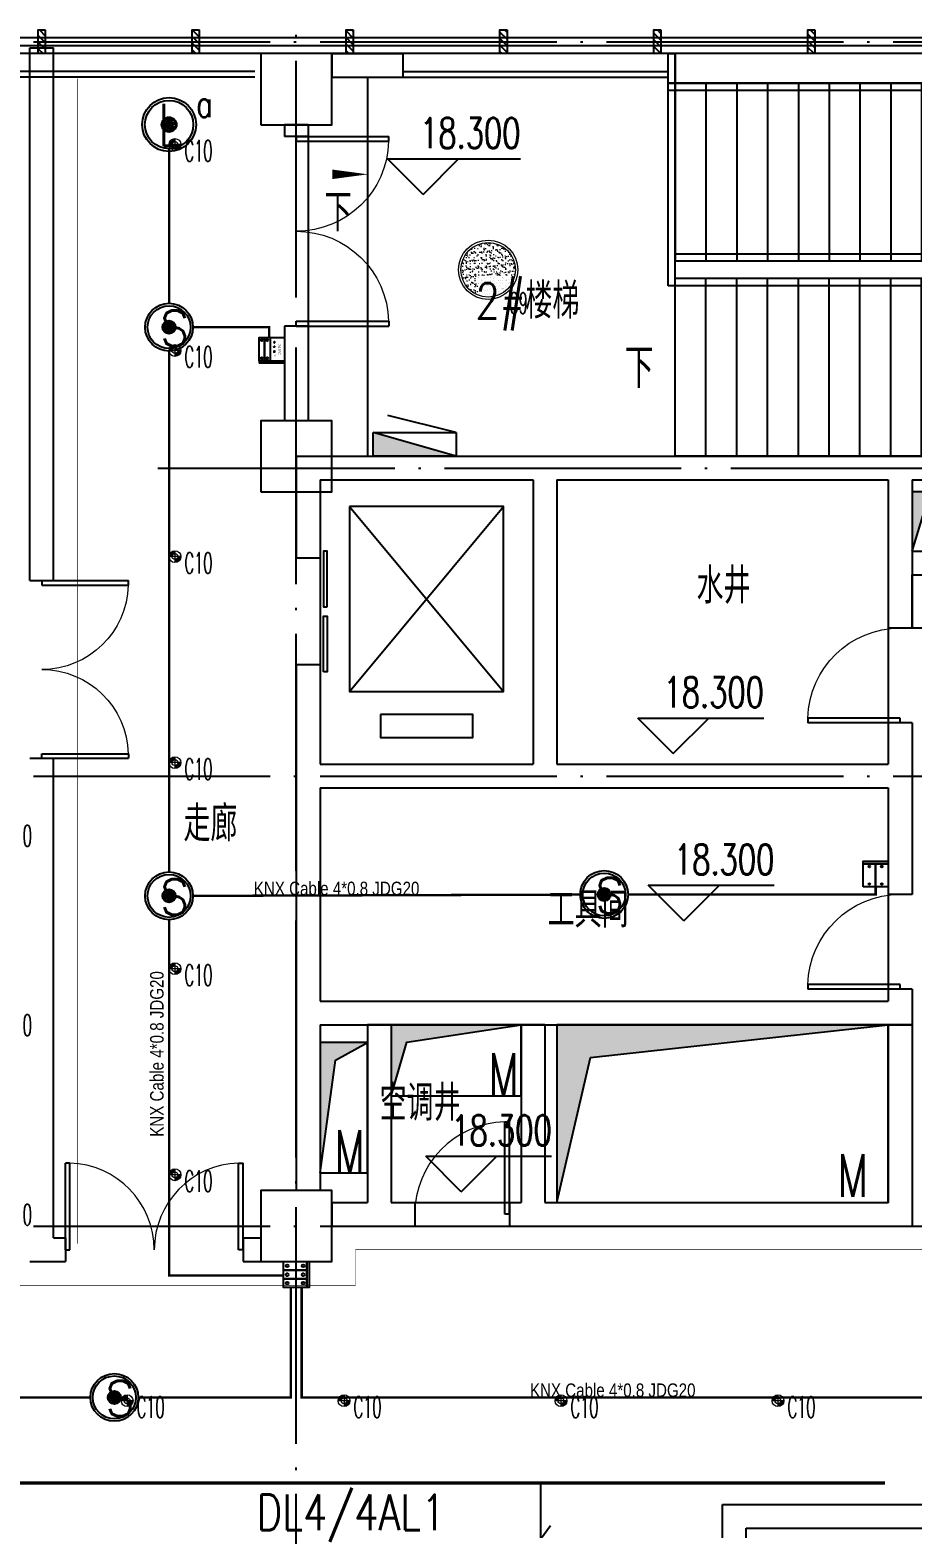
# Model space of a CAD drawing. Extents: x -621157 to 1764546, y -106808 to 741893.
# Drawn here: x 425674 to 433124, y 327450 to 340100 of the extents above; entities that cross this region are included whole.
import ezdxf
from ezdxf.enums import TextEntityAlignment as Align

# ---------------------------------------------------------------- set-up
doc = ezdxf.new("R2010")
doc.units = 0
doc.header["$LTSCALE"] = 1000
doc.header["$MEASUREMENT"] = 0
doc.linetypes.add('XREF-A-101-平面图_t3$0$DOTE', pattern=[2.42, 2, -0.2, 0.02, -0.2])
for name, color, linetype in [('0-底图', 7, 'Continuous'), ('abb-light', 7, 'Continuous'), ('KNX line', 3, 'Continuous'), ('L_ELEM', 40, 'Continuous'), ('OPPLE数据总线', 4, 'Continuous'), ('OPPLE智控', 6, 'Continuous'), ('push-button(abb)', 1, 'Continuous'), ('SIG_TEXT', 2, 'Continuous'), ('WIRE-控制', 6, 'Continuous'), ('WIRE-照明', 4, 'Continuous'), ('XREF-A-101-平面图_t3$0$A-COLUMN', 8, 'Continuous'), ('XREF-A-101-平面图_t3$0$A-CURTWALL', 8, 'Continuous'), ('XREF-A-101-平面图_t3$0$A-DIM_ELEV', 8, 'Continuous'), ('XREF-A-101-平面图_t3$0$A-DOTE', 8, 'Continuous'), ('XREF-A-101-平面图_t3$0$A-GROUND', 8, 'Continuous'), ('XREF-A-101-平面图_t3$0$A-LEAD-AROW', 8, 'Continuous'), ('XREF-A-101-平面图_t3$0$A-PUB_HATCH', 8, 'Continuous'), ('XREF-A-101-平面图_t3$0$A-RAIL', 8, 'Continuous'), ('XREF-A-101-平面图_t3$0$A-ROOM-CH', 8, 'Continuous'), ('XREF-A-101-平面图_t3$0$A-STAIR', 8, 'Continuous'), ('XREF-A-101-平面图_t3$0$A-WALL', 8, 'Continuous'), ('XREF-A-101-平面图_t3$0$A-WALL-FILL', 8, 'Continuous'), ('XREF-A-101-平面图_t3$0$A-WINDOW', 8, 'Continuous'), ('XREF-A-101-平面图_t3$0$DIM_SYMB', 8, 'Continuous'), ('XREF-A-101-平面图_t3$0$EQUIP_消火栓', 8, 'Continuous'), ('XREF-A-101-平面图_t3$0$HANDRAIL', 8, 'Continuous'), ('XREF-A-101-平面图_t3$0$I-WALL-GYPSUM', 8, 'Continuous'), ('XREF-A-101-平面图_t3$0$LVTRY', 8, 'Continuous'), ('XREF-A-101-平面图_t3$0$M-HOLE', 8, 'Continuous'), ('XREF-A-101-平面图_t3$0$PUB_TEXT', 8, 'Continuous'), ('XREF-A-101-平面图_t3$0$STAIR', 8, 'Continuous'), ('控制系统', 6, 'Continuous')]:
    doc.layers.add(name, color=color, linetype=linetype)
doc.layers.add('LIGHT-INF', color=6, linetype='Continuous', lineweight=0)
doc.styles.add('_TEL_DIM', font='SIMPLEX', dxfattribs={"width": 0.8, "height": 3.5, "bigfont": 'HZTXT'})
doc.styles.add('arch_dim', font='arial.ttf', dxfattribs={"width": 0.8})
doc.styles.add('DIM_FONT', font='ROMANS', dxfattribs={"width": 0.8, "bigfont": 'HZDXC'})
doc.styles.add('INF DIM', font='SIMPLEX.SHX', dxfattribs={"width": 0.7, "bigfont": 'hztxt.shx'})
doc.styles.add('SC-25', font='simfang.ttf', dxfattribs={"height": 90})
doc.styles.get("Standard").update_dxf_attribs({"font": 'romans.shx', "bigfont": 'HZDXC.SHX'})
doc.styles.add('XREF-A-101-平面图_t3$0$-HZDXCROMANS', font='ROMANS.shx', dxfattribs={"bigfont": 'HZDXC.shx'})
doc.styles.add('XREF-A-101-平面图_t3$0$_TCH_DIM', font='SIMPLEX', dxfattribs={"bigfont": 'GBCBIG'})
doc.styles.add('XREF-A-101-平面图_t3$0$A-STANDARD', font='SIMPLEX', dxfattribs={"bigfont": 'GBCBIG'})
doc.styles.add('XREF-A-101-平面图_t3$0$hzdxcROMANS', font='ROMANS', dxfattribs={"width": 0.8, "bigfont": 'HZDXC'})
doc.linetypes.add('Ground', pattern='A,0.75,-0.125,[135,sr.shx,S=0.1,R=0,X=-0.15,Y=0],0.125,-0.125', length=1.125)
doc.linetypes.add('LED', pattern='A,6,-3.5,["LED",Standard,S=2.54,R=0,X=-2.54,Y=-1.27],-4.8', length=14.3)

# ---------------------------------------------------------------- blocks, each defined once
blk = doc.blocks.new('XREF-A-101-平面图_t3$0$柱网4F')
at = {"layer": 'XREF-A-101-平面图_t3$0$A-COLUMN'}
for points in [[(56700, -700), (57300, -700), (57300, -100), (56700, -100)], [(56700, -3800), (57300, -3800), (57300, -3200), (56700, -3200)], [(56700, -10300), (57300, -10300), (57300, -9700), (56700, -9700)]]:
    blk.add_lwpolyline(points, close=True, dxfattribs=at)
blk = doc.blocks.new('XREF-A-101-平面图_t3$0$G$C869EB286')
at = {"layer": 'XREF-A-101-平面图_t3$0$A-WINDOW'}
h = blk.add_hatch(dxfattribs=at)
h.set_pattern_fill('ANSI31', color=256, scale=25)
h.set_pattern_definition([(45, (-143.957, -89940), (-28.0633, 28.0633), [])])
h.paths.add_polyline_path([(0, 60), (200, 60), (200, 0), (0, 0)])
blk.add_lwpolyline([(0, 60), (200, 60), (200, 0), (0, 0)], close=True, dxfattribs=at)
blk = doc.blocks.new('XREF-A-101-平面图_t3$0$G$C4CF66747')
at = {"layer": 'XREF-A-101-平面图_t3$0$DIM_SYMB'}
blk.add_lwpolyline([(-6430, -2750, 0, 0, 0), (-1244, -2750, 0, 0, 0), (-1244, -1100, 0, 0, 0), (-5870, -1100, 80, 0, 0), (-6170, -1100, 0, 0, 0)], format="xyseb", dxfattribs=at)
at = {"layer": 'XREF-A-101-平面图_t3$0$HANDRAIL'}
for p, q in [((-2340, -350), (-6360, -350)), ((-6360, -410), (-6360, -350)), ((-2340, -410), (-2340, -350)), ((-2340, -410), (-6360, -410))]:
    blk.add_line(p, q, dxfattribs=at)
for points in [[(-6360, -100), (-6300, -100), (-6300, -350), (-6360, -350)], [(-2400, -100), (-2340, -100), (-2340, -350), (-2400, -350)]]:
    blk.add_lwpolyline(points, close=True, dxfattribs=at)
at = {"layer": 'XREF-A-101-平面图_t3$0$STAIR'}
for p, q in [((-6360, -2060), (-6360, -350)), ((-6360, -350), (-6300, -350)), ((-6300, -350), (-2400, -350)), ((-6300, -350), (-6300, -1850)), ((-6300, -2000), (-6300, -350)), ((-6040, -350), (-6040, -1850)), ((-5780, -350), (-5780, -1850)), ((-5520, -350), (-5520, -1850)), ((-5260, -350), (-5260, -1850)), ((-5000, -350), (-5000, -1850)), ((-4740, -350), (-4740, -1850)), ((-4480, -350), (-4480, -1850)), ((-4220, -350), (-4220, -1850)), ((-3960, -350), (-3960, -1850)), ((-3700, -350), (-3700, -1850)), ((-3440, -350), (-3440, -1850)), ((-3180, -350), (-3180, -1850)), ((-2920, -350), (-2920, -1850)), ((-2660, -350), (-2660, -1850)), ((-2400, -350), (-2400, -1850)), ((-6300, -1790), (-2340, -1790)), ((-6300, -1790), (-6300, -1850)), ((-6300, -2000), (-6300, -1850)), ((-6300, -1850), (-2400, -1850)), ((-6300, -1850), (-2400, -1850)), ((-2400, -1850), (-2400, -2000)), ((-2340, -1790), (-2340, -2060)), ((-2400, -2000), (-6300, -2000)), ((-6300, -3500), (-6300, -2000)), ((-2400, -2000), (-6300, -2000)), ((-6040, -3500), (-6040, -2000)), ((-5780, -3500), (-5780, -2000)), ((-5520, -3500), (-5520, -2000)), ((-5260, -3500), (-5260, -2000)), ((-5000, -3500), (-5000, -2000)), ((-4740, -3500), (-4740, -2000)), ((-4480, -3500), (-4480, -2000)), ((-4220, -3500), (-4220, -2000)), ((-3960, -3500), (-3960, -2000)), ((-3700, -3500), (-3700, -2000)), ((-3440, -3500), (-3440, -2000)), ((-3180, -3500), (-3180, -2000)), ((-2920, -3500), (-2920, -2000)), ((-2660, -3500), (-2660, -2000)), ((-2400, -3500), (-2400, -2000)), ((-2340, -2060), (-6360, -2060)), ((-2400, -3500), (-6300, -3500))]:
    blk.add_line(p, q, dxfattribs=at)
blk.add_lwpolyline([(-6300, -350), (-6300, -100)], dxfattribs=at)
at = {"layer": 'XREF-A-101-平面图_t3$0$PUB_TEXT', "style": 'XREF-A-101-平面图_t3$0$_TCH_DIM'}
blk.add_text('下', height=338, dxfattribs=at).set_placement((-6725, -2925))
blk = doc.blocks.new('XREF-A-101-平面图_t3$0$ROOM')
at = {"layer": 'XREF-A-101-平面图_t3$0$A-ROOM-CH', "style": 'XREF-A-101-平面图_t3$0$-HZDXCROMANS', "width": 0.6}
for tag, p in [('中文房间名称', (0, -1000)), ('英文房间名称', (0, -1500))]:
    blk.add_attdef(tag, text='', height=300, dxfattribs=at).set_placement(p, align=Align.CENTER)
blk = doc.blocks.new('XREF-A-101-平面图_t3$0$$TWTSYS$00000508')
for p, q in [((-0.5, 0.5), (0.324, 1.224)), ((-0.5, 0.5), (-0.5, -0.5)), ((-0.5, -0.5), (0.5, 0.5)), ((0.5, 0.5), (-0.5, 0.5)), ((0.5, -0.5), (0.5, 0.5)), ((-0.5, -0.5), (0.5, -0.5))]:
    blk.add_line(p, q)
blk.add_solid([(0.5, -0.5), (0.5, 0.5), (-0.5, -0.5)])
blk = doc.blocks.new('XREF-A-101-平面图_t3$0$G$C156FCA62')
at = {"layer": 'XREF-A-101-平面图_t3$0$EQUIP_消火栓', "xscale": -700, "yscale": 200, "zscale": 700}
blk.add_blockref('XREF-A-101-平面图_t3$0$$TWTSYS$00000508', (58000, 336600), dxfattribs=at)
blk = doc.blocks.new('XREF-A-101-平面图_t3$0$轴网(3)')
at = {"layer": 'XREF-A-101-平面图_t3$0$A-DOTE', "linetype": 'XREF-A-101-平面图_t3$0$DOTE'}
for p, q in [((57000, -3300), (57000, 43300)), ((-3300, 40000), (69800, 40000)), ((55830.8, 36400), (69800, 36400)), ((-3300, 33800), (69800, 33800)), ((-3300, 30000), (69800, 30000))]:
    blk.add_line(p, q, dxfattribs=at)
blk = doc.blocks.new('XREF-A-101-平面图_t3$0$G$CFDD5568B')
at = {"layer": 'XREF-A-101-平面图_t3$0$LVTRY'}
blk.add_lwpolyline([(62100, -4400), (63500, -4400), (63500, -4850), (62100, -4850)], close=True, dxfattribs=at)
blk = doc.blocks.new('XREF-A-101-平面图_t3$0$G$C646F86AA')
at = {"layer": 'XREF-A-101-平面图_t3$0$EQUIP_消火栓', "xscale": -700, "yscale": 200, "zscale": 700}
blk.add_blockref('XREF-A-101-平面图_t3$0$$TWTSYS$00000508', (58000, 336600), dxfattribs=at)
blk = doc.blocks.new('XREF-A-101-平面图_t3$0$DOOR2DLIB$SYSLIB$00000107')
at = {"color": 0}
for p, q in [((0.45, 0.975), (0.5, 0.975)), ((0.45, 0), (0.45, 0.975)), ((0.5, 0), (0.5, 0.975)), ((0.5, 0), (0.45, 0))]:
    blk.add_line(p, q, dxfattribs=at)
at = {"color": 0, "lineweight": 13}
blk.add_arc((0.475, 0), 0.975, 91.4693, 180, dxfattribs=at)
blk = doc.blocks.new('*U25240')
at = {"color": 0}
blk.add_line((-450, 100), (450, 100), dxfattribs=at)
for points in [[(-40, 160), (-510, 160), (-510, 130), (-40, 130)], [(510, 130), (40, 130), (40, 160), (510, 160)]]:
    blk.add_lwpolyline(points, close=True, dxfattribs=at)
blk = doc.blocks.new('*U25239')
at = {"color": 0, "xscale": 0.001111111111111111, "yscale": 0.001111111111111111, "zscale": 0.001111111111111111}
blk.add_blockref('*U25240', (0, 0), dxfattribs=at)
blk = doc.blocks.new('XREF-A-101-平面图_t3$0$DOOR2DLIB$SYSLIB$00000108')
at = {"color": 0}
for p, q in [((-0.5, 0), (-0.5, 0.4875)), ((-0.475, 0.4875), (-0.5, 0.4875)), ((-0.475, 0), (-0.475, 0.4875)), ((0.475, 0), (0.475, 0.4875)), ((0.475, 0.4875), (0.5, 0.4875)), ((0.5, 0), (0.5, 0.4875)), ((-0.5, 0), (-0.475, 0)), ((0.5, 0), (0.475, 0))]:
    blk.add_line(p, q, dxfattribs=at)
at = {"color": 0, "lineweight": 13}
for centre, start, end in [((-0.4875, 0), 0, 88.53072), ((0.4875, 0), 91.46928, 180)]:
    blk.add_arc(centre, 0.4875, start, end, dxfattribs=at)
blk = doc.blocks.new('XREF-A-101-平面图_t3')
at = {"layer": 'XREF-A-101-平面图_t3$0$A-CURTWALL'}
for p, q in [((263900, 340033), (248400, 340033)), ((263900, 339967), (248400, 339967)), ((263900, 339900), (248400, 339900))]:
    blk.add_line(p, q, dxfattribs=at)
at = {"layer": 'XREF-A-101-平面图_t3$0$A-DIM_ELEV'}
for p, q in [((258071, 338712), (257771, 339012)), ((257771, 339012), (258892, 339012)), ((258071, 338712), (258371, 339012))]:
    blk.add_line(p, q, dxfattribs=at)
at = {"layer": 'XREF-A-101-平面图_t3$0$A-GROUND'}
blk.add_lwpolyline([(257600, 339700), (257600, 336500)], dxfattribs=at)
at = {"layer": 'XREF-A-101-平面图_t3$0$A-LEAD-AROW'}
blk.add_lwpolyline([(257104, 338881, 0, 0, 0), (257604, 338881, 0, 80, 0), (257304, 338881, 0, 0, 0)], format="xyseb", dxfattribs=at)
at = {"layer": 'XREF-A-101-平面图_t3$0$A-RAIL'}
for points in [[(256650, 339750), (247850, 339750)], [(256650, 339700), (247850, 339700)], [(257900, 339750), (260140, 339750)], [(257900, 339700), (260140, 339700)]]:
    blk.add_lwpolyline(points, dxfattribs=at)
at = {"layer": 'XREF-A-101-平面图_t3$0$A-WALL-FILL', "color": 171}
for p, q in [((257300, 339900), (257900, 339900)), ((257300, 339900), (257300, 339700)), ((257900, 339900), (257900, 339700)), ((257300, 339700), (257900, 339700)), ((256900, 339300), (256900, 339200)), ((257100, 339300), (256900, 339300)), ((257100, 339300), (257100, 339200)), ((256900, 337600), (256900, 336800)), ((257100, 337600), (257100, 336800)), ((257100, 336800), (256900, 336800))]:
    blk.add_line(p, q, dxfattribs=at)
for points in [[(257100, 339200), (256900, 339200)], [(257100, 337600), (256900, 337600)]]:
    blk.add_lwpolyline(points, dxfattribs=at)
at = {"layer": 'XREF-A-101-平面图_t3$0$A-WINDOW'}
blk.add_line((257100, 339200), (257100, 337600), dxfattribs=at)
at = {"layer": 'XREF-A-101-平面图_t3$0$I-WALL-GYPSUM'}
blk.add_line((254750, 339950), (254950, 339950), dxfattribs=at)
for name, p in [('XREF-A-101-平面图_t3$0$G$C156FCA62', (200000, 0)), ('XREF-A-101-平面图_t3$0$G$C4CF66747', (266500, 340000))]:
    blk.add_blockref(name, p)
at = {"layer": 'XREF-A-101-平面图_t3$0$A-COLUMN'}
blk.add_blockref('XREF-A-101-平面图_t3$0$柱网4F', (200000, 340000), dxfattribs=at)
at = {"layer": 'XREF-A-101-平面图_t3$0$A-DOTE'}
blk.add_blockref('XREF-A-101-平面图_t3$0$轴网(3)', (200000, 300000), dxfattribs=at)
at = {"layer": 'XREF-A-101-平面图_t3$0$A-ROOM-CH'}
ref = blk.add_blockref('XREF-A-101-平面图_t3$0$ROOM', (258952, 338663), dxfattribs=at)
ref.add_attrib('中文房间名称', '2#楼梯', dxfattribs={"height": 300, "style": 'XREF-A-101-平面图_t3$0$-HZDXCROMANS', "width": 0.8}).set_placement((258952, 337663), align=Align.CENTER)
ref = blk.add_blockref('XREF-A-101-平面图_t3$0$ROOM', (260608, 336257), dxfattribs=at)
ref.add_attrib('中文房间名称', '水井', dxfattribs={"height": 300, "style": 'XREF-A-101-平面图_t3$0$-HZDXCROMANS', "width": 0.8}).set_placement((260608, 335257), align=Align.CENTER)
ref = blk.add_blockref('XREF-A-101-平面图_t3$0$ROOM', (256275, 334248), dxfattribs=at)
ref.add_attrib('中文房间名称', '走廊', dxfattribs={"height": 300, "style": 'XREF-A-101-平面图_t3$0$-HZDXCROMANS', "width": 0.8}).set_placement((256275, 333248), align=Align.CENTER)
ref = blk.add_blockref('XREF-A-101-平面图_t3$0$ROOM', (259464, 333521), dxfattribs=at)
ref.add_attrib('中文房间名称', '工具间', dxfattribs={"height": 300, "style": 'XREF-A-101-平面图_t3$0$-HZDXCROMANS', "width": 0.8}).set_placement((259464, 332521), align=Align.CENTER)
ref = blk.add_blockref('XREF-A-101-平面图_t3$0$ROOM', (258045, 331890), dxfattribs=at)
ref.add_attrib('中文房间名称', '空调井', dxfattribs={"height": 300, "style": 'XREF-A-101-平面图_t3$0$-HZDXCROMANS', "width": 0.8}).set_placement((258045, 330890), align=Align.CENTER)
at = {"layer": 'XREF-A-101-平面图_t3$0$A-WINDOW', "rotation": 270}
for p in [(254820, 340100), (256120, 340100), (257420, 340100), (258720, 340100), (260020, 340100), (261320, 340100)]:
    blk.add_blockref('XREF-A-101-平面图_t3$0$G$C869EB286', p, dxfattribs=at)
at = {"layer": 'XREF-A-101-平面图_t3$0$A-WINDOW', "xscale": -1600, "yscale": 1600, "zscale": -1600, "rotation": 270.0000000000008}
blk.add_blockref('XREF-A-101-平面图_t3$0$DOOR2DLIB$SYSLIB$00000108', (257000, 338400), dxfattribs=at)
at = {"layer": 'XREF-A-101-平面图_t3$0$A-DIM_ELEV', "color": 7, "style": 'XREF-A-101-平面图_t3$0$A-STANDARD', "width": 0.705882}
blk.add_text('18.300', height=255, dxfattribs=at).set_placement((258045, 339102))
at = {"layer": 'XREF-A-101-平面图_t3$0$A-LEAD-AROW', "color": 7, "style": 'XREF-A-101-平面图_t3$0$A-STANDARD'}
blk.add_text('下', height=320, dxfattribs=at).set_placement((257238, 338398))
blk.add_blockref('XREF-A-101-平面图_t3$0$G$CFDD5568B', (200100, 339900))
at = {"layer": 'XREF-A-101-平面图_t3$0$A-PUB_HATCH'}
h = blk.add_hatch(color=256, dxfattribs=at)
h.dxf.hatch_style = 1
h.paths.add_polyline_path([(264000, 336200), (262200, 336200), (262200, 335700), (262322, 336096)])
h = blk.add_hatch(color=256, dxfattribs=at)
h.dxf.hatch_style = 1
h.paths.add_polyline_path([(258900, 331700), (257800, 331700), (257800, 331100), (257932, 331552)])
h = blk.add_hatch(color=256, dxfattribs=at)
h.dxf.hatch_style = 1
h.paths.add_polyline_path([(262000, 331700), (259200, 331700), (259200, 330200), (259484, 331424)])
h = blk.add_hatch(color=256, dxfattribs=at)
h.dxf.hatch_style = 1
h.paths.add_polyline_path([(257600, 331550), (257200, 331550), (257200, 330450), (257332, 331402)])
at = {"layer": 'XREF-A-101-平面图_t3$0$A-DIM_ELEV'}
for p, q in [((260184, 333990), (259884, 334290)), ((259884, 334290), (260948, 334290)), ((260184, 333990), (260484, 334290)), ((260273, 332578), (259973, 332878)), ((259973, 332878), (261036, 332878)), ((260273, 332578), (260573, 332878)), ((258393, 330290), (258093, 330590)), ((258093, 330590), (259156, 330590)), ((258393, 330290), (258693, 330590))]:
    blk.add_line(p, q, dxfattribs=at)
at = {"layer": 'XREF-A-101-平面图_t3$0$A-STAIR'}
for p, q in [((257450, 336075), (258750, 334515)), ((257450, 334515), (258750, 336075))]:
    blk.add_line(p, q, dxfattribs=at)
for points in [[(257450, 336075), (257450, 334515), (258750, 334515), (258750, 336075)], [(257710, 334320), (257710, 334125), (258490, 334125), (258490, 334320)]]:
    blk.add_lwpolyline(points, close=True, dxfattribs=at)
at = {"layer": 'XREF-A-101-平面图_t3$0$A-WALL'}
for p, q in [((257600, 331700), (257600, 330200)), ((257800, 331700), (257600, 331700)), ((257800, 331700), (257800, 330200)), ((258900, 331700), (258900, 330200)), ((259100, 331700), (258900, 331700)), ((259100, 331700), (259100, 330200)), ((262000, 331700), (262000, 330200)), ((262200, 331700), (262000, 331700)), ((262200, 331700), (262200, 330000)), ((257300, 330200), (257600, 330200)), ((257300, 330200), (257300, 330000)), ((257800, 330200), (258000, 330200)), ((258800, 330200), (258900, 330200)), ((259100, 330200), (262000, 330200)), ((257300, 330000), (257700, 330000)), ((257700, 330000), (258000, 330000)), ((258800, 330000), (259000, 330000)), ((259000, 330000), (262200, 330000)), ((260600, 327650), (266600, 327650)), ((260600, 312450), (260600, 327650)), ((260800, 327450), (266600, 327450)), ((260800, 312650), (260800, 327450))]:
    blk.add_line(p, q, dxfattribs=at)
for points in [[(258000, 330200), (258000, 330000)], [(258800, 330200), (258800, 330000)]]:
    blk.add_lwpolyline(points, dxfattribs=at)
at = {"layer": 'XREF-A-101-平面图_t3$0$A-WALL-FILL', "color": 171}
for p, q in [((257000, 336500), (259100, 336500)), ((257000, 336500), (257000, 335640)), ((259100, 336500), (262100, 336500)), ((262100, 336500), (265800, 336500)), ((257200, 336300), (259000, 336300)), ((257200, 336300), (257200, 335640)), ((259000, 336300), (259000, 333900)), ((259200, 336300), (259200, 333900)), ((259200, 336300), (262000, 336300)), ((262000, 336300), (262000, 335050)), ((262200, 336300), (262200, 335050)), ((262200, 336300), (265800, 336300)), ((257000, 334740), (257000, 333800)), ((257200, 334740), (257200, 333900)), ((262000, 334250), (262000, 333900)), ((262200, 334250), (262200, 333800)), ((257200, 333900), (259000, 333900)), ((259200, 333900), (262000, 333900)), ((257000, 333800), (257000, 331800)), ((262200, 333800), (262200, 332800)), ((257200, 333700), (259100, 333700)), ((257200, 333700), (257200, 331900)), ((259100, 333700), (262000, 333700)), ((262000, 333700), (262000, 332800)), ((262000, 332000), (262000, 331900)), ((262200, 332000), (262200, 331700)), ((257200, 331900), (262000, 331900)), ((257000, 331800), (257000, 330300)), ((257200, 331700), (257200, 330300)), ((257200, 331700), (262200, 331700)), ((257200, 330300), (257000, 330300))]:
    blk.add_line(p, q, dxfattribs=at)
for points in [[(257200, 335640), (257000, 335640)], [(262200, 335050), (262000, 335050)], [(257200, 334740), (257000, 334740)], [(262200, 334250), (262000, 334250)], [(262200, 332800), (262000, 332800)], [(262200, 332000), (262000, 332000)]]:
    blk.add_lwpolyline(points, dxfattribs=at)
at = {"layer": 'XREF-A-101-平面图_t3$0$A-WINDOW'}
for p, q in [((262000, 335050), (262000, 334250)), ((262000, 332800), (262000, 332000)), ((258000, 330200), (258800, 330200))]:
    blk.add_line(p, q, dxfattribs=at)
at = {"layer": 'XREF-A-101-平面图_t3$0$I-WALL-GYPSUM'}
for p, q in [((254750, 335450), (254750, 339950)), ((254950, 335450), (254950, 339950)), ((254950, 329900), (254950, 333950)), ((254950, 329900), (255050, 329900)), ((256550, 329900), (256700, 329900)), ((256700, 329900), (256700, 329700)), ((254750, 329700), (255050, 329700)), ((256550, 329700), (256700, 329700))]:
    blk.add_line(p, q, dxfattribs=at)
for points in [[(254750, 335450), (254950, 335450)], [(254750, 333950), (254950, 333950)], [(255050, 329900), (255050, 329700)], [(256550, 329900), (256550, 329700)]]:
    blk.add_lwpolyline(points, dxfattribs=at)
at = {"layer": 'XREF-A-101-平面图_t3$0$M-HOLE'}
for points in [[(262200, 335700), (264000, 335700), (264000, 336200), (262200, 336200)], [(257800, 331100), (258900, 331100), (258900, 331700), (257800, 331700)], [(259200, 330200), (262000, 330200), (262000, 331700), (259200, 331700)], [(257200, 330450), (257600, 330450), (257600, 331550), (257200, 331550)]]:
    blk.add_lwpolyline(points, close=True, dxfattribs=at)
for points in [[(264000, 336200), (262200, 336200), (262200, 335700), (262322, 336096), (264000, 336200)], [(258900, 331700), (257800, 331700), (257800, 331100), (257932, 331552), (258900, 331700)], [(262000, 331700), (259200, 331700), (259200, 330200), (259484, 331424), (262000, 331700)], [(257600, 331550), (257200, 331550), (257200, 330450), (257332, 331402), (257600, 331550)]]:
    blk.add_lwpolyline(points, dxfattribs=at)
blk.add_blockref('XREF-A-101-平面图_t3$0$G$C646F86AA', (200000, 0))
blk.add_blockref('XREF-A-101-平面图_t3$0$G$C646F86AA', (200000, 0))
at = {"layer": 'XREF-A-101-平面图_t3$0$A-WINDOW'}
for name, p, xscale, yscale, zscale, rotation in [('*U25239', (257100, 335190), 900, 900, 900, 270.0000000000008), ('XREF-A-101-平面图_t3$0$DOOR2DLIB$SYSLIB$00000108', (254850, 334700), 1500, -1500, 1500, 89.99999999763392), ('XREF-A-101-平面图_t3$0$DOOR2DLIB$SYSLIB$00000107', (262100, 334650), 800, -800, 800, 270.0000000000008), ('XREF-A-101-平面图_t3$0$DOOR2DLIB$SYSLIB$00000107', (262100, 332400), 800, -800, 800, 270.0000000000008)]:
    blk.add_blockref(name, p, dxfattribs=dict(at, xscale=xscale, yscale=yscale, zscale=zscale, rotation=rotation))
for name, p, xscale, yscale, zscale in [('XREF-A-101-平面图_t3$0$DOOR2DLIB$SYSLIB$00000107', (258400, 330100), 800, 800, 800), ('XREF-A-101-平面图_t3$0$DOOR2DLIB$SYSLIB$00000108', (255800, 329800), 1500, 1500, 1500)]:
    blk.add_blockref(name, p, dxfattribs=dict(at, xscale=xscale, yscale=yscale, zscale=zscale))
at = {"layer": 'XREF-A-101-平面图_t3$0$A-DIM_ELEV', "color": 7, "style": 'XREF-A-101-平面图_t3$0$A-STANDARD', "width": 0.705882}
for p in [(260101, 334380), (260189, 332968), (258309, 330680)]:
    blk.add_text('18.300', height=255, dxfattribs=at).set_placement(p)
at = {"layer": 'XREF-A-101-平面图_t3$0$M-HOLE', "style": 'XREF-A-101-平面图_t3$0$hzdxcROMANS', "width": 0.7}
for p in [(258621, 331100), (257321, 330450), (261571, 330246)]:
    blk.add_text('M', height=360, dxfattribs=at).set_placement(p)
blk = doc.blocks.new('*U24690')
h = blk.add_hatch(color=8)
h.dxf.hatch_style = 1
h.paths.add_polyline_path([(-50, 0), (-24, 0, -0.414214), (0, 24), (0, 50, 0.414214)])
h.paths.add_polyline_path([(0, -24), (0, -50, 0.414214), (50, 0), (24, 0, -0.414214)])
at = {"color": 8}
for points in [[(50, 0), (-50, 0)], [(0, 50), (0, -50)]]:
    blk.add_lwpolyline(points, dxfattribs=at)
blk.add_circle((0, 0), 50)
blk.add_circle((0, 0), 24.5, dxfattribs=at)
at = {"style": 'INF DIM', "width": 0.5}
blk.add_text('C10', height=180, dxfattribs=at).set_placement((81, -144))
blk = doc.blocks.new('A$C8c40f85b')
h = blk.add_hatch()
h.set_pattern_fill('AR-SAND', color=251)
h.set_pattern_definition([(37.5, (-207815.466, -137699.18), (-1.600031, 48.941324), [0, -38.608, 0, -43.18, 0, -41.275]), (7.5, (-207815.466, -137699.18), (44.952328, 71.68251), [0, -20.828, 0, -34.798, 0, -13.335]), (327.5, (-207846.71, -137699.18), (79.099237, 0.1437185), [0, -12.7, 0, -45.72, 0, -59.69]), (317.5, (-207846.71, -137699.18), (76.355645, 22.292932), [0, -6.35, 0, -29.972, 0, -34.29])])
edge = h.paths.add_edge_path()
edge.add_arc((0, 0), 230, 0, 360)
blk.add_circle((0, 0), 250)
at = {"color": 251}
blk.add_circle((0, 0), 230, dxfattribs=at)
at = {"style": 'INF DIM', "width": 0.5}
blk.add_text('C9', height=180, dxfattribs=at).set_placement((177, -371))
blk = doc.blocks.new('*U23677')
h = blk.add_hatch(color=8)
h.dxf.hatch_style = 1
h.paths.add_polyline_path([(-50, 0), (-24, 0, -0.414214), (0, 24), (0, 50, 0.414214)])
h.paths.add_polyline_path([(0, -24), (0, -50, 0.414214), (50, 0), (24, 0, -0.414214)])
at = {"color": 8}
for points in [[(50, 0), (-50, 0)], [(0, 50), (0, -50)]]:
    blk.add_lwpolyline(points, dxfattribs=at)
blk.add_circle((0, 0), 50)
blk.add_circle((0, 0), 24.5, dxfattribs=at)
at = {"style": 'INF DIM', "width": 0.5}
blk.add_text('C10', height=180, dxfattribs=at).set_placement((81, -144))
blk = doc.blocks.new('G$CAFCF25F8')
at = {"layer": 'LIGHT-INF', "color": 6, "linetype": 'LED', "ltscale": 0.05, "const_width": 5}
for points in [[(55150, -10150), (55150, -311)], [(5400, -10200), (9000, -10200), (9000, -10500), (57500, -10500), (57500, -10200), (62400, -10200), (62400, -4500)]]:
    blk.add_lwpolyline(points, dxfattribs=at)
at = {"layer": 'LIGHT-INF', "color": 6}
for name, p in [('*U24690', (55975, -867)), ('A$C8c40f85b', (58620, -1925)), ('*U24690', (55975, -2607)), ('*U24690', (55975, -4347)), ('*U24690', (55975, -6087)), ('*U23677', (54450, -6650, 1)), ('*U24690', (55975, -7827)), ('*U23677', (54450, -8250, 1)), ('*U24690', (55975, -9567)), ('*U23677', (54450, -9850, 1)), ('*U24690', (55571, -11475)), ('*U24690', (57403, -11475)), ('*U24690', (59235, -11475)), ('*U24690', (61068, -11475))]:
    blk.add_blockref(name, p, dxfattribs=at)
blk = doc.blocks.new('照度传感器')
at = {"layer": 'OPPLE智控'}
for p, q in [((986085, -84541), (985976, -84541)), ((986081, -84520), (985981, -84562)), ((985981, -84520), (986081, -84562)), ((985992, -84502), (986069, -84579)), ((986069, -84502), (985992, -84579)), ((986010, -84490), (986052, -84591)), ((986052, -84490), (986010, -84591)), ((986031, -84486), (986031, -84595))]:
    blk.add_line(p, q, dxfattribs=at)
for radius in [225, 202, 62, 54.4]:
    blk.add_circle((986031, -84541), radius, dxfattribs=at)
at = {"layer": 'OPPLE智控', "color": 7, "style": '_TEL_DIM', "width": 0.8}
blk.add_text('L', height=350, dxfattribs=at).set_placement((985938, -84718))
at = {"layer": 'SIG_TEXT', "style": 'DIM_FONT', "width": 0.75}
blk.add_text('a', height=223, dxfattribs=at).set_placement((986257, -84479))
blk = doc.blocks.new('804')
at = {"layer": '控制系统'}
for p, q in [((27.2, 0), (-27.2, 0)), ((25.1, 10.4), (-25.1, -10.4)), ((-25.1, 10.4), (25.1, -10.4)), ((-19.2, 19.2), (19.2, -19.2)), ((19.2, 19.2), (-19.2, -19.2)), ((-10.4, 25.1), (10.4, -25.1)), ((10.4, 25.1), (-10.4, -25.1)), ((0, 27.2), (0, -27.2))]:
    blk.add_line(p, q, dxfattribs=at)
for radius in [112.4, 100.9, 31, 27.2]:
    blk.add_circle((0, 0), radius, dxfattribs=at)
at = {"color": 7, "style": '_TEL_DIM', "width": 0.8}
blk.add_text('s', height=250, dxfattribs=at).set_placement((-46.3, -88.8))
blk = doc.blocks.new('A$C5C940A98')
at = {"layer": 'abb-light'}
h = blk.add_hatch(dxfattribs=at)
h.set_pattern_fill('AR-SAND', color=0, style=0)
h.set_pattern_definition([(37.5, (-341033.5876, -432534.711), (-0.062993358, 1.926823769), [0, -1.52, 0, -1.7, 0, -1.625]), (7.5, (-341033.5876, -432534.711), (1.769776705, 2.822146065), [0, -0.82, 0, -1.37, 0, -0.525]), (327.5, (-341034.8176, -432534.711), (3.114141862, 0.0056590535), [0, -0.5, 0, -1.8, 0, -2.35]), (317.5, (-341034.8176, -432534.711), (3.006126605, 0.877675565), [0, -0.25, 0, -1.18, 0, -1.35])])
h.paths.add_polyline_path([(0.4, 2), (0.4, 2.4), (0.8, 2.4), (0.8, 2), (1.2, 2), (1.2, 1), (1, 1), (1, 0), (0.7, 0), (0.7, 1), (0.5, 1), (0.5, 0), (0.2, 0), (0.2, 1), (0, 1), (0, 2)])
at = {"layer": 'abb-light', "color": 0}
for p, q in [((0.4, 2), (0, 2)), ((0, 2), (0, 1)), ((0, 1), (0.2, 1)), ((0.2, 1), (0.2, 0)), ((0.2, 0), (0.5, 0)), ((0.4, 2), (0.4, 2.4)), ((0.4, 2.4), (0.8, 2.4)), ((0.5, 1), (0.5, 0)), ((0.5, 1), (0.7, 1)), ((0.7, 1), (0.7, 0)), ((0.7, 0), (1, 0)), ((0.8, 2.4), (0.8, 2)), ((0.8, 2), (1.2, 2)), ((1.2, 1), (1, 1)), ((1, 1), (1, 0)), ((1.2, 2), (1.2, 1))]:
    blk.add_line(p, q, dxfattribs=at)
blk = doc.blocks.new('17')
at = {"layer": 'push-button(abb)'}
h = blk.add_hatch(dxfattribs=at)
h.set_pattern_fill('AR-SAND', color=0, scale=0.156714, style=0)
h.set_pattern_definition([(37.5, (-5343464.5088, -6777426.59262), (-0.009871945873, 0.3019604054384), [0, -0.238205394623, 0, -0.2664139281965, 0, -0.254660372541]), (7.5, (-5343464.5088, -6777426.59262), (0.277348920048, 0.442270011284), [0, -0.128505541836, 0, -0.214698283311, 0, -0.08227488959]), (327.5, (-5343464.70156, -6777426.59262), (0.488029862559, 0.000886853343), [0, -0.078357037705, 0, -0.2820853357375, 0, -0.368278077213]), (317.5, (-5343464.70156, -6777426.59262), (0.4711023514, 0.137544114668), [0, -0.0391785188524, 0, -0.1849226089835, 0, -0.211564001803])])
edge = h.paths.add_edge_path()
edge.add_line((952, 1036), (952, 1043))
edge = h.paths.add_edge_path()
edge.add_line((952, 1043), (958, 1043))
edge = h.paths.add_edge_path()
edge.add_line((958, 1043), (958, 1036))
edge = h.paths.add_edge_path()
edge.add_line((958, 1036), (964, 1036))
edge = h.paths.add_edge_path()
edge.add_line((964, 1036), (964, 1021))
edge = h.paths.add_edge_path()
edge.add_line((964, 1021), (961, 1021))
edge = h.paths.add_edge_path()
edge.add_line((961, 1021), (961, 1005))
edge = h.paths.add_edge_path()
edge.add_line((952, 1036), (946, 1036))
edge = h.paths.add_edge_path()
edge.add_line((946, 1036), (946, 1021))
edge = h.paths.add_edge_path()
edge.add_line((946, 1021), (949, 1021))
edge = h.paths.add_edge_path()
edge.add_line((949, 1021), (949, 1005))
edge = h.paths.add_edge_path()
edge.add_line((949, 1005), (953, 1005))
edge = h.paths.add_edge_path()
edge.add_line((957, 1005), (961, 1005))
edge = h.paths.add_edge_path()
edge.add_line((953, 1021), (953, 1005))
edge = h.paths.add_edge_path()
edge.add_line((957, 1021), (957, 1005))
edge = h.paths.add_edge_path()
edge.add_line((953, 1021), (957, 1021))
at = {"color": 0}
for p, q in [((1625, 1603), (1659, 1639)), ((1628, 1378), (1662, 1342)), ((1659, 1639), (1693, 1603)), ((1662, 1342), (1696, 1378))]:
    blk.add_line(p, q, dxfattribs=at)
blk.add_line((1581, 0), (1750, 0))
for points in [[(0, 0), (0, 1730), (1750, 1730), (1750, 0)], [(1581, 0), (1581, 1730), (1750, 1730), (1750, 0)], [(1693, 1603), (1625, 1603)], [(1628, 1378), (1696, 1378)]]:
    blk.add_lwpolyline(points, dxfattribs=at)
for points in [[(1581, 1730), (1750, 1730), (1750, 1482), (1581, 1482)], [(1581, 1482), (1750, 1482), (1750, 1237), (1581, 1237)], [(1581, 1237), (1750, 1237), (1750, 988), (1581, 988)], [(0, 748), (1581, 748), (1581, 366), (0, 366)], [(0, 366), (1581, 366), (1581, 0), (0, 0)], [(1581, 988), (1750, 988), (1750, 748), (1581, 748)], [(1631, 887), (1697, 887), (1697, 880), (1631, 880)], [(1631, 868), (1697, 868), (1697, 861), (1631, 861)], [(1631, 846), (1697, 846), (1697, 839), (1631, 839)]]:
    blk.add_lwpolyline(points, close=True, dxfattribs=at)
for centre in [(169, 557), (169, 175), (1412, 557), (1412, 175)]:
    blk.add_circle(centre, 68, dxfattribs=at)
for centre, radius, start, end in [((283, 1022), 39.8, 25.42439, 115.78757), ((302, 1075), 40, 205.55465, 295.39802), ((345, 1010), 39.6, 131.50296, 226.45611), ((292, 1011), 39.8, 311.77933, 46.03585), ((358, 1033), 39.8, 81.07263, 170.70804), ((325, 1079), 39.8, 261.07263, 350.71152), ((1626, 1111), 39.8, 25.42439, 115.78757), ((1645, 1164), 40, 205.55465, 295.39802), ((1688, 1098), 39.6, 131.50296, 226.45611), ((1634, 1099), 39.8, 311.77933, 46.03585), ((1668, 1167), 39.8, 261.07263, 350.71152), ((1701, 1122), 39.8, 81.07263, 170.70804)]:
    blk.add_arc(centre, radius, start, end, dxfattribs=at)
at = {"layer": 'push-button(abb)', "color": 0}
for p, q in [((954, 1062), (917, 1025)), ((917, 1025), (930, 1025)), ((917, 1025), (930, 1025)), ((930, 1025), (930, 999)), ((954, 1062), (958, 1058)), ((958, 1058), (958, 1062)), ((958, 1062), (969, 1062)), ((969, 1062), (969, 1047)), ((969, 1047), (991, 1025)), ((978, 1025), (991, 1025)), ((991, 1025), (978, 1025)), ((978, 1025), (978, 999)), ((610, 998), (653, 998)), ((930, 999), (978, 999))]:
    blk.add_line(p, q, dxfattribs=at)
at = {"layer": 'push-button(abb)', "color": 0, "start_tangent": (-0.629293, -0.926018), "end_tangent": (-0.9514338, -0.4057497)}
for points in [[(612, 1065), (605, 1050), (612, 1038), (625, 1017), (622, 1006), (615, 1002)], [(626, 1065), (619, 1050), (626, 1038), (639, 1017), (636, 1006), (629, 1002)], [(641, 1065), (634, 1050), (641, 1038), (654, 1017), (651, 1006), (644, 1002)]]:
    blk.add_spline(points, degree=3, dxfattribs=at)
at = {"layer": 'push-button(abb)', "color": 0, "xscale": 15.67140754127548, "yscale": 15.67140754127548, "zscale": 15.67140754127548}
blk.add_blockref('A$C5C940A98', (946, 1005), dxfattribs=at)
at = {"layer": 'push-button(abb)', "color": 0, "attachment_point": 5, "style": 'SC-25'}
for s, insert, char_height, width in [('{\\fArial|b0|i0|c0|p34;FAN}', (338, 1130), 42.31, 465.44), ('{\\fArial|b0|i0|c0|p34;24.8\\fArial|b0|i0|c134|p34;%%D\\fArial|b0|i0|c0|p34;C}', (807, 1387), 169.77, 933.75), ('{\\fArial|b0|i0|c0|p34;OP.STATE}', (618, 1130), 42.31, 465.44), ('{\\fArial|b0|i0|c0|p34;MODE}', (951, 1130), 42.31, 465.44), ('{\\fArial|b0|i0|c0|p34;PM2.5}', (1226, 1134), 42.31, 465.44), ('{\\fArial|b0|i0|c0|p34;24.8\\fArial|b0|i0|c134|p34;%%D\\fArial|b0|i0|c0|p34;C}', (1227, 1035), 34.48, 189.62)]:
    blk.add_mtext(s, dxfattribs=dict(at, insert=insert, char_height=char_height, width=width))
blk = doc.blocks.new('42')
at = {"color": 0}
for points in [[(0, 1256), (1246, 1256), (1246, 0), (0, 0)], [(0, 1256), (1128, 1256), (1128, 832), (0, 832)], [(0, 832), (1128, 832), (1128, 417), (0, 417)], [(1128, 1256), (1246, 1256), (1246, 0), (1128, 0)], [(0, 417), (1128, 417), (1128, 0), (0, 0)]]:
    blk.add_lwpolyline(points, close=True, dxfattribs=at)
for centre in [(170, 1044), (958, 1044), (170, 619), (170, 205), (958, 619), (958, 205)]:
    blk.add_circle(centre, 68, dxfattribs=at)
blk = doc.blocks.new('95')
at = {"color": 0}
for points in [[(0, 1977), (2007, 1977), (2007, 0), (0, 0)], [(0, 1977), (1807, 1977), (1807, 1002), (0, 1002)], [(1807, 1977), (2007, 1977), (2007, 0), (1807, 0)], [(0, 1002), (1807, 1002), (1807, 0), (0, 0)]]:
    blk.add_lwpolyline(points, close=True, dxfattribs=at)
for centre in [(214, 1489), (1592, 1489), (214, 514), (1592, 514)]:
    blk.add_circle(centre, 68, dxfattribs=at)
blk = doc.blocks.new('G$CD8B16836')
at = {"layer": 'KNX line', "ltscale": 73.427512, "const_width": 20}
for points in [[(55825, -2108), (55825, -802)], [(56027, -2310), (56671, -2310), (56671, -2398)], [(55825, -6911), (55825, -2512)], [(59702, -7100), (61793, -7100), (61793, -7035)], [(56027, -7112), (59298, -7101)], [(56792, -10317), (55825, -10317), (55825, -7314)], [(55565, -11347), (56854, -11347), (56854, -10418)], [(56945, -10418), (56945, -11347), (62362, -11347)], [(48365, -11347), (55162, -11347)]]:
    blk.add_lwpolyline(points, dxfattribs=at)
at = {"xscale": 0.12355981350834, "yscale": 0.12355981350834, "zscale": 0.12355981350834, "rotation": 270}
blk.add_blockref('17', (56586, -2398), dxfattribs=at)
at = {"color": 0, "xscale": 0.1075982883224435, "yscale": 0.1075982883224435, "zscale": 0.1075982883224435, "rotation": 90}
blk.add_blockref('95', (61900, -7035), dxfattribs=at)
at = {"xscale": 0.1736934844650509, "yscale": 0.1736934844650509, "zscale": 0.1736934844650509}
blk.add_blockref('42', (56792, -10418), dxfattribs=at)
at = {"layer": 'L_ELEM', "xscale": 1.795252225519288, "yscale": 1.795252225519288, "zscale": 1.795252225519288}
for p in [(55825, -2310), (55825, -7112), (59500, -7100), (55363, -11347)]:
    blk.add_blockref('804', p, dxfattribs=at)
at = {"layer": 'OPPLE数据总线', "xscale": 1.011, "yscale": 1.011, "zscale": 1.011}
blk.add_blockref('照度传感器', (-941052, 84872), dxfattribs=at)
at = {"layer": 'KNX line', "char_height": 114.29, "width": 1395.51, "attachment_point": 1, "style": 'arch_dim'}
for insert in [(56541, -6992), (58873, -11229)]:
    blk.add_mtext('KNX Cable 4*0.8 JDG20', dxfattribs=dict(at, insert=insert))
at = {"layer": 'KNX line', "insert": (55665, -9146), "char_height": 114.29, "width": 1395.51, "attachment_point": 1, "rotation": 90, "style": 'arch_dim'}
blk.add_mtext('KNX Cable 4*0.8 JDG20', dxfattribs=at)

msp = doc.modelspace()

# ---------------------------------------------------------------- block references
at = {"layer": '0-底图'}
msp.add_blockref('XREF-A-101-平面图_t3', (170924, 0), dxfattribs=at)

# ---------------------------------------------------------------- next in the draw order: linework, layer by layer
at = {"layer": 'SIG_TEXT'}
msp.add_lwpolyline([(429903, 327241), (430072, 327472)], dxfattribs=at)
at = {"layer": 'WIRE-控制', "linetype": 'Ground', "const_width": 30}
msp.add_lwpolyline([(375664, 334062), (374068, 334062, 0.414214), (374018, 334012), (374018, 327880, 0.414214), (374068, 327830), (432897, 327830)], format="xyb", dxfattribs=at)
at = {"layer": 'WIRE-控制', "linetype": 'Ground'}
msp.add_lwpolyline([(429988, 326054), (429988, 327830)], dxfattribs=at)

# ---------------------------------------------------------------- next in the draw order: texts
at = {"layer": 'SIG_TEXT', "color": 2, "style": 'DIM_FONT', "width": 0.8}
msp.add_text('DL4/4AL1', height=300, dxfattribs=at).set_placement((429184, 327433), align=Align.RIGHT)

# ---------------------------------------------------------------- next in the draw order: block references
at = {"layer": 'WIRE-照明'}
msp.add_blockref('G$CAFCF25F8', (370924, 340000), dxfattribs=at)

# ---------------------------------------------------------------- next in the draw order: block references
msp.add_blockref('G$CD8B16836', (371024, 339900), dxfattribs=at)

doc.saveas('drawing.dxf')
